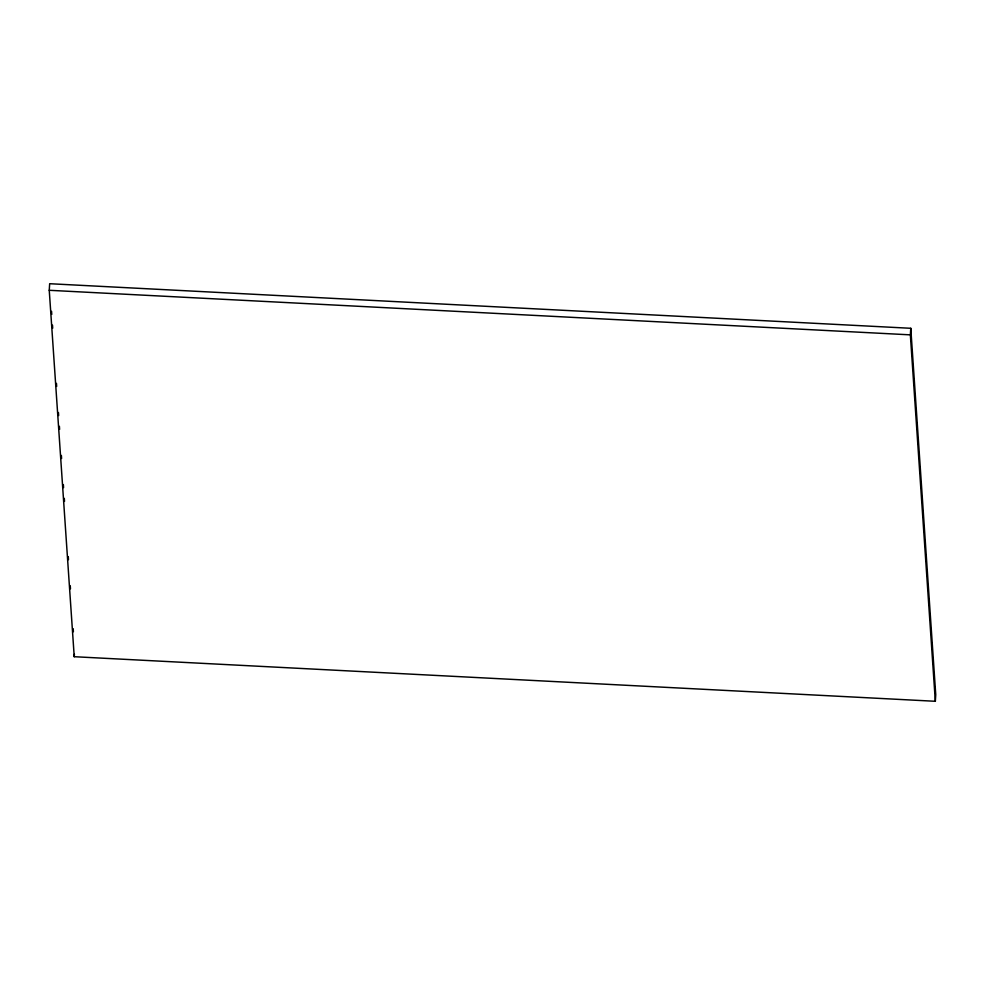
<?xml version="1.0" encoding="UTF-8"?>
<svg xmlns="http://www.w3.org/2000/svg" width="985" height="985" viewBox="0 0 985 985"><rect width="100%" height="100%" fill="white"/><g stroke="black" fill="none" stroke-linecap="round" stroke-linejoin="round"><path stroke-width="1.48" d="M49.25 290.292L49.669 283.717L910.768 328.288L935.75 694.708L935.331 701.283L74.232 656.712L49.25 290.292L910.349 334.851L935.331 701.283M74.232 656.712L74.404 654.089M910.349 334.851L910.768 328.288M51.552 311.322L51.762 314.387M52.488 325.112L52.697 328.177M56.465 383.374L56.674 386.44M58.447 412.506L58.657 415.571M59.395 426.308L59.605 429.374M61.378 455.439L61.587 458.505M63.36 484.571L63.569 487.637M64.308 498.361L64.517 501.427M68.273 556.623L68.482 559.689M70.255 585.755L70.464 588.821M73.185 628.689L73.395 631.754"/></g></svg>
